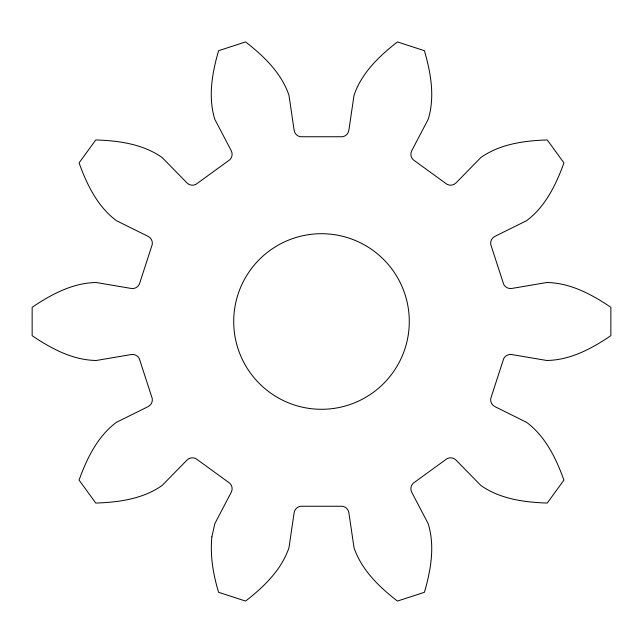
<?xml version="1.0" encoding="UTF-8"?>
<svg xmlns="http://www.w3.org/2000/svg" width="643" height="643" viewBox="0 0 643 643"><rect width="100%" height="100%" fill="white"/><g stroke="black" fill="none" stroke-linecap="round" stroke-linejoin="round"><path stroke-width="0.96" d="M211.877 536.809C209.988 555.536 213.163 574.4 218.596 592.307L245.578 601.068C263.71 587.003 281.457 569.971 288.98 547.715L294.132 512.68A7.579 7.579 0 0 1 302.708 506.25L340.292 506.25A7.579 7.579 0 0 1 348.868 512.68L354.02 547.715C361.543 569.971 379.29 587.003 397.422 601.068L424.404 592.307C430.802 570.269 435.15 546.052 428.158 523.627L411.737 492.257A7.579 7.579 0 0 1 414.896 482.009L445.294 459.922A7.579 7.579 0 0 1 456.016 460.083L480.779 485.401C499.941 498.976 524.31 502.328 547.249 503.051L563.927 480.104C556.147 458.507 545.433 436.364 526.593 422.33L494.869 406.609A7.579 7.579 0 0 1 491.405 396.458L503.019 360.723A7.579 7.579 0 0 1 511.78 354.55L546.695 360.474C570.18 360.201 591.865 348.578 610.85 335.686L610.85 307.314C591.865 294.422 570.18 282.799 546.695 282.526L511.78 288.45A7.579 7.579 0 0 1 503.019 282.277L491.405 246.542A7.579 7.579 0 0 1 494.869 236.391L526.593 220.67C545.433 206.636 556.147 184.493 563.927 162.896L547.249 139.949C524.31 140.672 499.941 144.024 480.779 157.599L456.016 182.917A7.579 7.579 0 0 1 445.294 183.078L414.896 160.991A7.579 7.579 0 0 1 411.737 150.743L428.158 119.373C435.15 96.948 430.802 72.731 424.404 50.693L397.422 41.932C379.29 55.997 361.543 73.029 354.02 95.285L348.868 130.32A7.579 7.579 0 0 1 340.292 136.75L302.708 136.75A7.579 7.579 0 0 1 294.132 130.32L288.98 95.285C281.457 73.029 263.71 55.997 245.578 41.932L218.596 50.693C212.198 72.731 207.85 96.948 214.842 119.373L231.263 150.743A7.579 7.579 0 0 1 228.104 160.991L197.706 183.078A7.579 7.579 0 0 1 186.984 182.917L162.221 157.599C143.059 144.024 118.69 140.672 95.751 139.949L79.073 162.896C86.853 184.493 97.567 206.636 116.407 220.67L148.131 236.391A7.579 7.579 0 0 1 151.595 246.542L139.981 282.277A7.579 7.579 0 0 1 131.22 288.45L96.305 282.526C72.82 282.799 51.135 294.422 32.15 307.314L32.15 335.686C51.135 348.578 72.82 360.201 96.305 360.474L131.22 354.55A7.579 7.579 0 0 1 139.981 360.723L151.595 396.458A7.579 7.579 0 0 1 148.131 406.609L116.407 422.33C97.567 436.364 86.853 458.507 79.073 480.104L95.751 503.051C118.69 502.328 143.059 498.976 162.221 485.401L186.984 460.083A7.579 7.579 0 0 1 197.706 459.922L228.104 482.009A7.579 7.579 0 0 1 231.263 492.257L214.842 523.627L211.877 536.809M277.607 397.527A87.786 87.786 0 0 0 409.286 321.5A87.786 87.786 0 0 0 277.607 245.473A87.786 87.786 0 0 0 277.607 397.527"/></g></svg>
